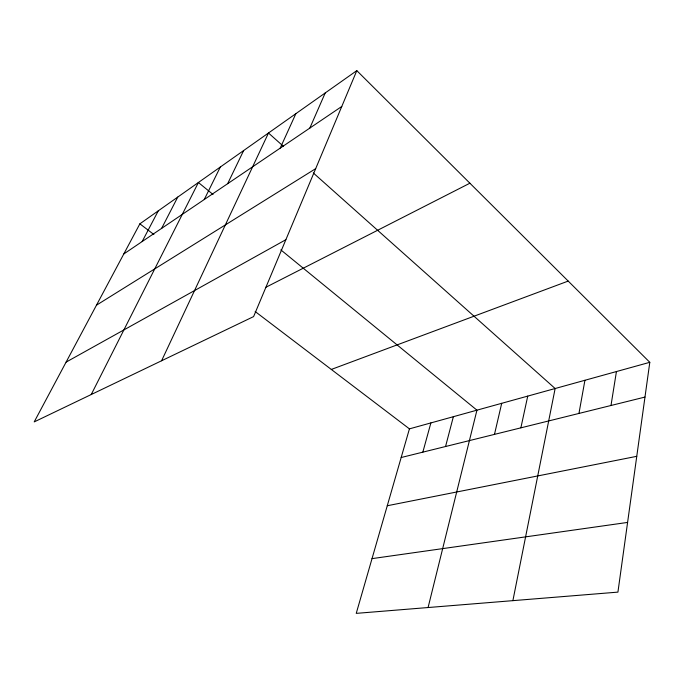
<?xml version="1.0" encoding="UTF-8"?>
<svg xmlns="http://www.w3.org/2000/svg" width="684" height="684" viewBox="0 0 684 684"><rect width="100%" height="100%" fill="white"/><g stroke="black" fill="none" stroke-linecap="round" stroke-linejoin="round"><path stroke-width="1.03" d="M649.8 362.315L617.926 592.122L356.244 613.368L409.434 428.859L649.8 362.315L356.809 70.632L139.869 223.839L34.2 421.908L253.602 316.598L356.809 70.632M610.992 405.492L616.438 371.549M578.946 413.444L584.931 380.27M512.889 600.655L555.143 388.521L313.289 172.941M520.875 427.842L527.74 396.104M494.481 434.383L501.705 403.312M428.081 607.537L476.945 410.169L280.833 249.882M445.558 446.515L453.364 416.693M422.84 452.15L430.886 422.917M309.835 128.079L325.225 92.939M280.201 148.137L295.864 113.681M161.586 360.767L268.487 133.012L283.338 146.248M227.652 183.697L243.632 150.565M204.251 199.531L220.316 167.033M91.237 394.531L198.403 182.508L213.04 194.47M161.629 228.371L177.755 197.086M142.169 241.537L158.278 210.843M123.804 253.969L341.778 106.465M96.478 305.184L315.683 168.649M66.1 362.118L285.869 239.699M265.939 287.246L469.891 183.209M331.312 369.446L568.207 281.081M401.166 457.519L644.978 397.071M387.264 505.75L636.761 456.322M372.019 558.631L627.596 522.422M139.869 223.839L153.891 234.509M255.175 311.536L409.434 428.859"/></g></svg>
